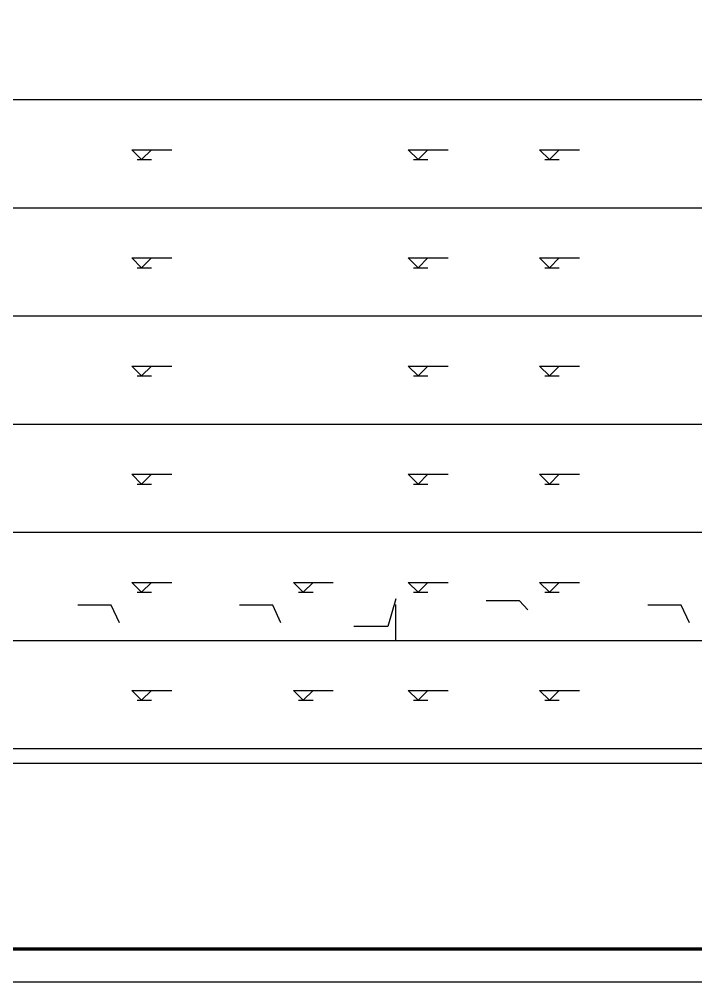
# Model space of a CAD drawing. Extents: x -46552 to 500351, y 55470 to 139570.
# Drawn here: x 458812 to 479453, y 66593 to 95962 of the extents above; entities that cross this region are included whole.
import ezdxf

# ---------------------------------------------------------------- set-up
doc = ezdxf.new("R2010")
doc.units = 0
doc.header["$LTSCALE"] = 1000
doc.header["$MEASUREMENT"] = 0
for name, color, linetype in [('DIM_消防', 3, 'Continuous'), ('TWT_ELEV', 3, 'Continuous'), ('TWT_TITLE', 7, 'Continuous')]:
    doc.layers.add(name, color=color, linetype=linetype)

msp = doc.modelspace()

# ---------------------------------------------------------------- linework, layer by layer
msp.add_line((470306, 77000), (470306, 78100))
for points in [[(488652, 93500), (422804, 93500)], [(488652, 90200), (422804, 90200)], [(488652, 86900), (422804, 86900)], [(488652, 83600), (422804, 83600)], [(488652, 80300), (422804, 80300)], [(488652, 77000), (422804, 77000)], [(488652, 73700), (422765, 73700)], [(488652, 73250), (422745, 73250)]]:
    msp.add_lwpolyline(points)
at = {"layer": 'DIM_消防'}
for p, q in [((470306, 78278), (470053, 77430)), ((474075, 78212), (473059, 78212)), ((474328, 77938), (474075, 78212)), ((461615, 78080), (460598, 78080)), ((461868, 77545), (461615, 78080)), ((466545, 78080), (465529, 78080)), ((466798, 77545), (466545, 78080)), ((479012, 78080), (477996, 78080)), ((479265, 77545), (479012, 78080)), ((470053, 77430), (469018, 77430))]:
    msp.add_line(p, q, dxfattribs=at)
at = {"layer": 'TWT_ELEV'}
for p, q in [((462544, 91680), (462244, 91980)), ((462244, 91980), (463464, 91980)), ((462544, 91680), (462844, 91980)), ((470983, 91680), (470683, 91980)), ((470683, 91980), (471903, 91980)), ((470983, 91680), (471283, 91980)), ((474989, 91680), (474689, 91980)), ((474689, 91980), (475909, 91980)), ((474989, 91680), (475289, 91980)), ((462405, 91680), (462844, 91680)), ((470843, 91680), (471283, 91680)), ((474849, 91680), (475289, 91680)), ((462544, 88380), (462244, 88680)), ((462244, 88680), (463464, 88680)), ((462544, 88380), (462844, 88680)), ((470983, 88380), (470683, 88680)), ((470683, 88680), (471903, 88680)), ((470983, 88380), (471283, 88680)), ((474989, 88380), (474689, 88680)), ((474689, 88680), (475909, 88680)), ((474989, 88380), (475289, 88680)), ((462405, 88380), (462844, 88380)), ((470843, 88380), (471283, 88380)), ((474849, 88380), (475289, 88380)), ((462544, 85080), (462244, 85380)), ((462244, 85380), (463464, 85380)), ((462544, 85080), (462844, 85380)), ((470983, 85080), (470683, 85380)), ((470683, 85380), (471903, 85380)), ((470983, 85080), (471283, 85380)), ((474989, 85080), (474689, 85380)), ((474689, 85380), (475909, 85380)), ((474989, 85080), (475289, 85380)), ((462405, 85080), (462844, 85080)), ((470843, 85080), (471283, 85080)), ((474849, 85080), (475289, 85080)), ((462544, 81780), (462244, 82080)), ((462244, 82080), (463464, 82080)), ((462544, 81780), (462844, 82080)), ((470983, 81780), (470683, 82080)), ((470683, 82080), (471903, 82080)), ((470983, 81780), (471283, 82080)), ((474989, 81780), (474689, 82080)), ((474689, 82080), (475909, 82080)), ((474989, 81780), (475289, 82080)), ((462405, 81780), (462844, 81780)), ((470843, 81780), (471283, 81780)), ((474849, 81780), (475289, 81780)), ((462544, 78480), (462244, 78780)), ((462244, 78780), (463464, 78780)), ((462544, 78480), (462844, 78780)), ((467475, 78480), (467175, 78780)), ((467175, 78780), (468395, 78780)), ((467475, 78480), (467775, 78780)), ((470983, 78480), (470683, 78780)), ((470683, 78780), (471903, 78780)), ((470983, 78480), (471283, 78780)), ((474989, 78480), (474689, 78780)), ((474689, 78780), (475909, 78780)), ((474989, 78480), (475289, 78780)), ((462405, 78480), (462844, 78480)), ((467335, 78480), (467775, 78480)), ((470843, 78480), (471283, 78480)), ((474849, 78480), (475289, 78480)), ((462544, 75180), (462244, 75480)), ((462244, 75480), (463464, 75480)), ((462544, 75180), (462844, 75480)), ((467475, 75180), (467175, 75480)), ((467175, 75480), (468395, 75480)), ((467475, 75180), (467775, 75480)), ((470983, 75180), (470683, 75480)), ((470683, 75480), (471903, 75480)), ((470983, 75180), (471283, 75480)), ((474989, 75180), (474689, 75480)), ((474689, 75480), (475909, 75480)), ((474989, 75180), (475289, 75480)), ((462405, 75180), (462844, 75180)), ((467335, 75180), (467775, 75180)), ((470843, 75180), (471283, 75180)), ((474849, 75180), (475289, 75180))]:
    msp.add_line(p, q, dxfattribs=at)
at = {"layer": 'TWT_TITLE'}
msp.add_lwpolyline([(416251, 66593), (500351, 66593), (500351, 125993), (416251, 125993)], close=True, dxfattribs=at)
at = {"layer": 'TWT_TITLE', "const_width": 100}
msp.add_lwpolyline([(418751, 67593), (499351, 67593), (499351, 124993), (418751, 124993)], close=True, dxfattribs=at)

doc.saveas('drawing.dxf')
